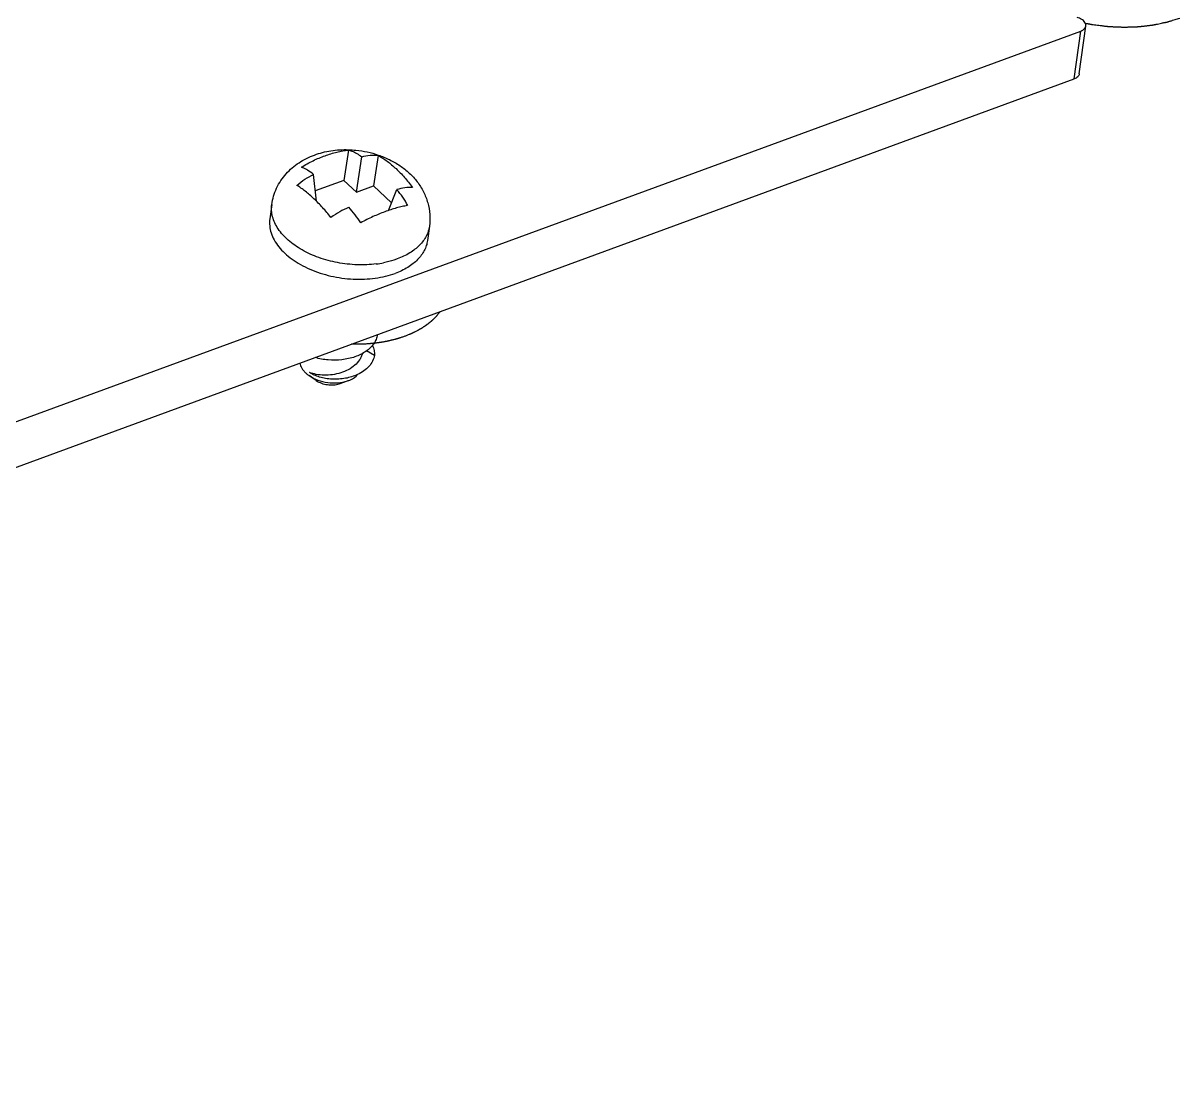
# Model space of a CAD drawing. Extents: x 0 to 297, y 0 to 210.
# Drawn here: x 261.76 to 274.99, y 17.95 to 30.11 of the extents above; entities that cross this region are included whole.
import ezdxf

# ---------------------------------------------------------------- set-up
doc = ezdxf.new("R2010")
doc.units = 0
doc.header["$LTSCALE"] = 16.335
doc.layers.get('0').update_dxf_attribs({"linetype": 'CONTINUOUS'})
doc.layers.add('02___PRT_ALL_AXES', color=7, linetype='CONTINUOUS')

msp = doc.modelspace()

# ---------------------------------------------------------------- linework, layer by layer
at = {"color": 7, "linetype": 'CONTINUOUS'}
for p, q in [((273.843, 29.529), (273.918, 30.077)), ((234.377, 15.537), (273.861, 30.02)), ((273.786, 29.472), (273.861, 30.02)), ((234.302, 14.989), (273.786, 29.472)), ((265.481, 28.659), (265.428, 28.312)), ((265.822, 28.597), (265.768, 28.25)), ((265.572, 28.177), (265.633, 28.581)), ((265.115, 28.074), (265.082, 28.379)), ((265.428, 28.312), (265.102, 28.192)), ((265.572, 28.177), (265.428, 28.312)), ((265.572, 28.177), (265.768, 28.25)), ((265.975, 28.057), (265.768, 28.25)), ((265.939, 27.968), (266.035, 28.206)), ((265.78, 26.311), (265.69, 26.363)), ((265.114, 26.023), (265.032, 26.079)), ((265.376, 25.987), (265.47, 26.019))]:
    msp.add_line(p, q, dxfattribs=at)
at = {"color": 5, "linetype": 'CONTINUOUS'}
for p, q in [((273.912, 30.11), (273.927, 30.107)), ((273.927, 30.107), (273.944, 30.104))]:
    msp.add_line(p, q, dxfattribs=at)
at = {"color": 7, "linetype": 'CONTINUOUS'}
for centre, radius, start, end in [((265.434, 27.661), 0.811, 26.59, 42.185), ((264.615, 27.178), 1.199, 32.797, 43.5333), ((265.648, 28.553), 1.206, 277.2374, 281.2688)]:
    msp.add_arc(centre, radius, start, end, dxfattribs=at)
for points, knots in [([(273.918, 30.093), (273.916, 30.102), (273.905, 30.127), (273.87, 30.158), (273.836, 30.171), (273.817, 30.176)], [0, 0, 0, 0, 0.203187, 0.567856, 1, 1, 1, 1]), ([(273.861, 30.02), (273.875, 30.025), (273.901, 30.039), (273.916, 30.065), (273.918, 30.077)], [0, 0, 0, 0, 0.549307, 1, 1, 1, 1]), ([(273.843, 29.529), (273.841, 29.517), (273.826, 29.49), (273.8, 29.477), (273.786, 29.472)], [0, 0, 0, 0, 0.450693, 1, 1, 1, 1]), ([(264.605, 28.036), (264.609, 28.068), (264.623, 28.133), (264.658, 28.225), (264.707, 28.31), (264.766, 28.388), (264.837, 28.457), (264.941, 28.536), (265.03, 28.58), (265.092, 28.602)], [0, 0, 0, 0, 0.125216, 0.25033, 0.375277, 0.500034, 0.624683, 0.749419, 1, 1, 1, 1]), ([(264.944, 28.462), (264.987, 28.49), (265.054, 28.527), (265.145, 28.568), (265.191, 28.586), (265.214, 28.594)], [0, 0, 0, 0, 0.510663, 0.757665, 1, 1, 1, 1]), ([(265.092, 28.602), (265.153, 28.625), (265.282, 28.657), (265.415, 28.665), (265.481, 28.663)], [0, 0, 0, 0, 0.495285, 1, 1, 1, 1]), ([(265.214, 28.594), (265.236, 28.602), (265.281, 28.617), (265.348, 28.637), (265.415, 28.651), (265.459, 28.657), (265.481, 28.659)], [0, 0, 0, 0, 0.259146, 0.512979, 0.760406, 1, 1, 1, 1]), ([(265.481, 28.663), (265.51, 28.662), (265.626, 28.655), (265.741, 28.63), (265.823, 28.602)], [0, 0, 0, 0, 0.250586, 1, 1, 1, 1]), ([(265.481, 28.659), (265.494, 28.656), (265.528, 28.646), (265.579, 28.621), (265.615, 28.595), (265.633, 28.581)], [0, 0, 0, 0, 0.232276, 0.60262, 1, 1, 1, 1]), ([(265.633, 28.581), (265.665, 28.59), (265.727, 28.602), (265.791, 28.601), (265.822, 28.597)], [0, 0, 0, 0, 0.518146, 1, 1, 1, 1]), ([(265.822, 28.597), (265.84, 28.588), (265.875, 28.567), (265.926, 28.531), (265.977, 28.49), (266.027, 28.446), (266.076, 28.398), (266.14, 28.328), (266.185, 28.271), (266.213, 28.23)], [0, 0, 0, 0, 0.111253, 0.227416, 0.347634, 0.471241, 0.597967, 0.727988, 1, 1, 1, 1]), ([(265.823, 28.602), (265.867, 28.587), (265.953, 28.552), (266.073, 28.483), (266.18, 28.398), (266.271, 28.298), (266.344, 28.184), (266.393, 28.057), (266.417, 27.924), (266.414, 27.833), (266.408, 27.789)], [0, 0, 0, 0, 0.128372, 0.254976, 0.380021, 0.504084, 0.627821, 0.751658, 0.875744, 1, 1, 1, 1]), ([(265.082, 28.379), (265.06, 28.398), (265.026, 28.423), (264.979, 28.449), (264.956, 28.458), (264.944, 28.462)], [0, 0, 0, 0, 0.539588, 0.780534, 1, 1, 1, 1]), ([(264.891, 28.255), (264.92, 28.281), (264.981, 28.327), (265.049, 28.364), (265.082, 28.379)], [0, 0, 0, 0, 0.512151, 1, 1, 1, 1]), ([(265.282, 27.889), (265.252, 27.928), (265.189, 28.001), (265.105, 28.085), (265.038, 28.146), (264.989, 28.187), (264.94, 28.224), (264.907, 28.246), (264.891, 28.255)], [0, 0, 0, 0, 0.277596, 0.536927, 0.660602, 0.779812, 0.893463, 1, 1, 1, 1]), ([(266.213, 28.23), (266.185, 28.232), (266.124, 28.228), (266.066, 28.215), (266.035, 28.206)], [0, 0, 0, 0, 0.469215, 1, 1, 1, 1]), ([(265.8, 27.357), (265.728, 27.347), (265.579, 27.341), (265.357, 27.366), (265.144, 27.423), (264.981, 27.496), (264.867, 27.568), (264.771, 27.643), (264.692, 27.73), (264.638, 27.824), (264.612, 27.895), (264.6, 27.966), (264.602, 28.013), (264.605, 28.036)], [0, 0, 0, 0, 0.142659, 0.289032, 0.433561, 0.570934, 0.635613, 0.697038, 0.809205, 0.860356, 0.908674, 0.954896, 1, 1, 1, 1]), ([(265.484, 28.003), (265.449, 27.988), (265.38, 27.954), (265.315, 27.912), (265.282, 27.889)], [0, 0, 0, 0, 0.487034, 1, 1, 1, 1]), ([(265.898, 27.953), (265.852, 27.936), (265.758, 27.898), (265.668, 27.853), (265.623, 27.827)], [0, 0, 0, 0, 0.487046, 1, 1, 1, 1]), ([(266.159, 28.024), (266.138, 28.021), (266.096, 28.013), (266.031, 27.997), (265.965, 27.977), (265.921, 27.961), (265.898, 27.953)], [0, 0, 0, 0, 0.234508, 0.481017, 0.736815, 1, 1, 1, 1]), ([(266.408, 27.789), (266.405, 27.769), (266.396, 27.729), (266.373, 27.673), (266.339, 27.619), (266.295, 27.568), (266.243, 27.522), (266.16, 27.465), (266.089, 27.432), (266.039, 27.414)], [0, 0, 0, 0, 0.108476, 0.218975, 0.333322, 0.453007, 0.579098, 0.712233, 1, 1, 1, 1]), ([(266.039, 27.414), (266.027, 27.409), (265.976, 27.392), (265.924, 27.378), (265.884, 27.37)], [0, 0, 0, 0, 0.242923, 1, 1, 1, 1]), ([(265.814, 26.548), (265.811, 26.529), (265.8, 26.493), (265.772, 26.442), (265.732, 26.395), (265.663, 26.34), (265.554, 26.287), (265.458, 26.267), (265.407, 26.261)], [0, 0, 0, 0, 0.104837, 0.213077, 0.327037, 0.448129, 0.712071, 1, 1, 1, 1]), ([(265.756, 26.425), (265.764, 26.406), (265.776, 26.369), (265.78, 26.33), (265.78, 26.311)], [0, 0, 0, 0, 0.51038, 1, 1, 1, 1]), ([(264.927, 26.222), (264.929, 26.212), (264.934, 26.192), (264.948, 26.163), (264.967, 26.136), (264.984, 26.118), (264.992, 26.11)], [0, 0, 0, 0, 0.227521, 0.468078, 0.725118, 1, 1, 1, 1]), ([(265.641, 26.332), (265.638, 26.319), (265.629, 26.295), (265.602, 26.247), (265.555, 26.194), (265.48, 26.144), (265.393, 26.108), (265.3, 26.088), (265.205, 26.082), (265.116, 26.091), (265.061, 26.106), (265.036, 26.116)], [0, 0, 0, 0, 0.054815, 0.110858, 0.22821, 0.354145, 0.487348, 0.624063, 0.758999, 0.886214, 1, 1, 1, 1]), ([(265.407, 26.261), (265.355, 26.255), (265.251, 26.253), (265.149, 26.272), (265.1, 26.286)], [0, 0, 0, 0, 0.50744, 1, 1, 1, 1]), ([(265.78, 26.311), (265.776, 26.289), (265.76, 26.244), (265.718, 26.183), (265.659, 26.131), (265.612, 26.104), (265.586, 26.092)], [0, 0, 0, 0, 0.226072, 0.464151, 0.721192, 1, 1, 1, 1]), ([(264.992, 26.11), (264.995, 26.107), (265.008, 26.096), (265.022, 26.086), (265.032, 26.079)], [0, 0, 0, 0, 0.242519, 1, 1, 1, 1]), ([(265.032, 26.079), (265.062, 26.058), (265.131, 26.024), (265.244, 25.997), (265.36, 25.993), (265.435, 26.007), (265.47, 26.019)], [0, 0, 0, 0, 0.240977, 0.500003, 0.759029, 1, 1, 1, 1]), ([(265.586, 26.092), (265.542, 26.071), (265.471, 26.05), (265.372, 26.038), (265.296, 26.037), (265.222, 26.045), (265.152, 26.061), (265.09, 26.084), (265.052, 26.104), (265.036, 26.116)], [0, 0, 0, 0, 0.253792, 0.387011, 0.520977, 0.652611, 0.778553, 0.895381, 1, 1, 1, 1]), ([(265.47, 26.019), (265.482, 26.023), (265.525, 26.04), (265.565, 26.066), (265.586, 26.092)], [0, 0, 0, 0, 0.27515, 1, 1, 1, 1]), ([(265.114, 26.023), (265.132, 26.01), (265.173, 25.99), (265.241, 25.974), (265.31, 25.971), (265.356, 25.98), (265.376, 25.987)], [0, 0, 0, 0, 0.241011, 0.500041, 0.75905, 1, 1, 1, 1])]:
    msp.add_open_spline(points, degree=3, knots=knots, dxfattribs=at)
msp.add_open_spline([(273.918, 30.077), (273.918, 30.083), (273.918, 30.088), (273.918, 30.093)], degree=3, dxfattribs=at)
at = {"color": 5, "linetype": 'CONTINUOUS'}
for points, knots in [([(273.944, 30.104), (273.944, 30.104), (273.945, 30.103), (273.946, 30.103), (273.947, 30.103), (273.948, 30.103), (273.948, 30.103), (273.948, 30.103), (273.949, 30.103), (273.949, 30.103), (273.949, 30.103), (273.95, 30.102), (273.951, 30.102), (273.952, 30.102), (273.953, 30.102), (273.955, 30.102), (273.957, 30.101), (273.962, 30.1), (273.968, 30.099), (273.974, 30.098), (273.978, 30.097), (273.98, 30.097), (273.982, 30.097), (273.984, 30.096), (273.985, 30.096), (273.986, 30.096), (273.986, 30.096), (273.987, 30.096), (273.987, 30.096), (273.987, 30.096), (273.988, 30.096), (273.989, 30.096), (273.991, 30.095), (273.993, 30.095), (273.997, 30.094), (274, 30.094), (274.001, 30.094)], [0, 0, 0, 0, 0.0625, 0.09375, 0.125, 0.140625, 0.15625, 0.164062, 0.167969, 0.171875, 0.179688, 0.1875, 0.203125, 0.21875, 0.25, 0.28125, 0.3125, 0.375, 0.5, 0.625, 0.6875, 0.71875, 0.75, 0.78125, 0.796875, 0.8125, 0.820312, 0.828125, 0.832031, 0.835938, 0.84375, 0.859375, 0.875, 0.90625, 0.9375, 1, 1, 1, 1]), ([(274.001, 30.094), (274.023, 30.091), (274.056, 30.087), (274.094, 30.082), (274.116, 30.079), (274.132, 30.077), (274.146, 30.076), (274.157, 30.074), (274.164, 30.074), (274.169, 30.073), (274.172, 30.072), (274.175, 30.072), (274.176, 30.072), (274.178, 30.072), (274.179, 30.072), (274.183, 30.072), (274.189, 30.071), (274.198, 30.071), (274.206, 30.071), (274.217, 30.07), (274.236, 30.069), (274.263, 30.068), (274.29, 30.067), (274.309, 30.066), (274.32, 30.066), (274.328, 30.065), (274.337, 30.065), (274.343, 30.064), (274.347, 30.064), (274.349, 30.064), (274.35, 30.064), (274.351, 30.064), (274.354, 30.064), (274.357, 30.064), (274.362, 30.065), (274.369, 30.065), (274.38, 30.065), (274.393, 30.066), (274.409, 30.066), (274.425, 30.067), (274.441, 30.067), (274.458, 30.068), (274.474, 30.068), (274.487, 30.069), (274.498, 30.069), (274.504, 30.069), (274.51, 30.07), (274.514, 30.07), (274.517, 30.07), (274.52, 30.07), (274.522, 30.07), (274.524, 30.07), (274.526, 30.071), (274.53, 30.071), (274.534, 30.071), (274.539, 30.072), (274.545, 30.073), (274.556, 30.074), (274.569, 30.076), (274.584, 30.077), (274.6, 30.079), (274.615, 30.081), (274.631, 30.083), (274.647, 30.085), (274.66, 30.086), (274.67, 30.087), (274.676, 30.088), (274.682, 30.089), (274.685, 30.089), (274.687, 30.089), (274.688, 30.09), (274.69, 30.09), (274.691, 30.09), (274.695, 30.091), (274.7, 30.092), (274.708, 30.094), (274.715, 30.095), (274.725, 30.097), (274.742, 30.101), (274.767, 30.106), (274.792, 30.111), (274.809, 30.115), (274.819, 30.117), (274.826, 30.118), (274.834, 30.12), (274.839, 30.121), (274.843, 30.122), (274.845, 30.122), (274.846, 30.122), (274.847, 30.123), (274.849, 30.123), (274.852, 30.124), (274.857, 30.126), (274.862, 30.127), (274.871, 30.13), (274.883, 30.134), (274.897, 30.138), (274.915, 30.144), (274.938, 30.151), (274.966, 30.159), (274.984, 30.165), (274.994, 30.168)], [0, 0, 0, 0, 0.0625, 0.09375, 0.109375, 0.125, 0.140625, 0.148438, 0.15625, 0.160156, 0.164062, 0.166016, 0.166992, 0.167969, 0.169922, 0.171875, 0.179688, 0.1875, 0.195312, 0.203125, 0.21875, 0.25, 0.28125, 0.296875, 0.304688, 0.3125, 0.320312, 0.328125, 0.330078, 0.332031, 0.333008, 0.333984, 0.335938, 0.339844, 0.34375, 0.351562, 0.359375, 0.375, 0.390625, 0.40625, 0.421875, 0.4375, 0.453125, 0.46875, 0.476562, 0.484375, 0.488281, 0.492188, 0.496094, 0.498047, 0.5, 0.501953, 0.503906, 0.507812, 0.511719, 0.515625, 0.523438, 0.53125, 0.546875, 0.5625, 0.578125, 0.59375, 0.609375, 0.625, 0.640625, 0.648438, 0.65625, 0.660156, 0.664062, 0.666016, 0.666992, 0.667969, 0.669922, 0.671875, 0.679688, 0.6875, 0.695312, 0.703125, 0.71875, 0.75, 0.78125, 0.796875, 0.804688, 0.8125, 0.820312, 0.828125, 0.830078, 0.832031, 0.833008, 0.833984, 0.835938, 0.839844, 0.84375, 0.851562, 0.859375, 0.875, 0.890625, 0.90625, 0.9375, 0.96875, 1, 1, 1, 1]), ([(266.531, 26.81), (266.525, 26.803), (266.516, 26.793), (266.506, 26.781), (266.501, 26.774), (266.496, 26.769), (266.493, 26.764), (266.49, 26.761), (266.488, 26.759), (266.487, 26.757), (266.486, 26.756), (266.485, 26.755), (266.484, 26.754), (266.483, 26.753), (266.481, 26.751), (266.477, 26.747), (266.473, 26.743), (266.466, 26.736), (266.457, 26.728), (266.448, 26.719), (266.441, 26.712), (266.437, 26.708), (266.433, 26.705), (266.431, 26.703), (266.43, 26.701), (266.429, 26.7), (266.428, 26.7), (266.426, 26.699), (266.424, 26.697), (266.422, 26.695), (266.418, 26.692), (266.413, 26.688), (266.407, 26.683), (266.401, 26.679), (266.395, 26.674), (266.389, 26.669), (266.383, 26.664), (266.378, 26.661), (266.374, 26.657), (266.371, 26.655), (266.368, 26.653), (266.366, 26.652), (266.365, 26.651), (266.364, 26.65), (266.364, 26.65), (266.362, 26.649), (266.36, 26.648), (266.358, 26.646), (266.354, 26.644), (266.35, 26.641), (266.344, 26.638), (266.337, 26.633), (266.331, 26.629), (266.324, 26.625), (266.317, 26.62), (266.31, 26.616), (266.303, 26.612), (266.298, 26.609), (266.295, 26.607), (266.293, 26.606), (266.292, 26.605), (266.291, 26.604), (266.289, 26.603), (266.286, 26.602), (266.281, 26.599), (266.275, 26.596), (266.265, 26.591), (266.252, 26.584), (266.24, 26.578), (266.23, 26.573), (266.224, 26.57), (266.219, 26.567), (266.216, 26.566), (266.213, 26.565), (266.212, 26.564), (266.211, 26.563), (266.209, 26.563), (266.205, 26.561), (266.199, 26.559), (266.191, 26.555), (266.183, 26.552), (266.172, 26.547), (266.153, 26.54), (266.137, 26.533), (266.126, 26.529)], [0, 0, 0, 0, 0.0625, 0.09375, 0.109375, 0.125, 0.140625, 0.148438, 0.15625, 0.160156, 0.164062, 0.166016, 0.167969, 0.171875, 0.179688, 0.1875, 0.203125, 0.21875, 0.25, 0.28125, 0.296875, 0.3125, 0.320312, 0.328125, 0.332031, 0.333984, 0.335938, 0.339844, 0.34375, 0.351562, 0.359375, 0.375, 0.390625, 0.40625, 0.421875, 0.4375, 0.453125, 0.46875, 0.476562, 0.484375, 0.492188, 0.496094, 0.498047, 0.5, 0.501953, 0.503906, 0.507812, 0.515625, 0.523438, 0.53125, 0.546875, 0.5625, 0.578125, 0.59375, 0.609375, 0.625, 0.640625, 0.65625, 0.660156, 0.664062, 0.666016, 0.667969, 0.671875, 0.679688, 0.6875, 0.703125, 0.71875, 0.75, 0.78125, 0.796875, 0.8125, 0.820312, 0.828125, 0.832031, 0.833984, 0.835938, 0.839844, 0.84375, 0.859375, 0.875, 0.890625, 0.90625, 0.9375, 1, 1, 1, 1]), ([(266.126, 26.529), (266.115, 26.525), (266.099, 26.52), (266.079, 26.513), (266.068, 26.51), (266.06, 26.507), (266.053, 26.505), (266.047, 26.503), (266.044, 26.502), (266.041, 26.501), (266.039, 26.5), (266.038, 26.5), (266.037, 26.499), (266.034, 26.499), (266.03, 26.498), (266.024, 26.496), (266.016, 26.494), (266.004, 26.491), (265.989, 26.487), (265.974, 26.484), (265.962, 26.481), (265.954, 26.479), (265.948, 26.477), (265.944, 26.476), (265.942, 26.476), (265.94, 26.475), (265.939, 26.475), (265.937, 26.475), (265.932, 26.474), (265.925, 26.472), (265.915, 26.471), (265.906, 26.469), (265.893, 26.467), (265.88, 26.464), (265.868, 26.462), (265.86, 26.461), (265.853, 26.459), (265.849, 26.459), (265.845, 26.458), (265.841, 26.457), (265.839, 26.457), (265.837, 26.457), (265.833, 26.456), (265.829, 26.456), (265.824, 26.455), (265.818, 26.454), (265.81, 26.453), (265.796, 26.452), (265.783, 26.45), (265.77, 26.449), (265.76, 26.448), (265.75, 26.446), (265.743, 26.446), (265.738, 26.445), (265.736, 26.445), (265.734, 26.445), (265.733, 26.444), (265.73, 26.444), (265.726, 26.444), (265.719, 26.444), (265.71, 26.443), (265.697, 26.442), (265.68, 26.441), (265.663, 26.44), (265.65, 26.44), (265.641, 26.439), (265.635, 26.439), (265.631, 26.439), (265.627, 26.438), (265.625, 26.438), (265.622, 26.438), (265.617, 26.438), (265.609, 26.438), (265.599, 26.438), (265.589, 26.438), (265.575, 26.438), (265.551, 26.438), (265.531, 26.439), (265.517, 26.439)], [0, 0, 0, 0, 0.0625, 0.09375, 0.109375, 0.125, 0.140625, 0.148438, 0.15625, 0.160156, 0.164062, 0.166016, 0.167969, 0.171875, 0.179688, 0.1875, 0.203125, 0.21875, 0.25, 0.28125, 0.296875, 0.3125, 0.320312, 0.328125, 0.332031, 0.333984, 0.335938, 0.339844, 0.34375, 0.359375, 0.375, 0.390625, 0.40625, 0.4375, 0.453125, 0.46875, 0.476562, 0.484375, 0.492188, 0.496094, 0.5, 0.503906, 0.507812, 0.515625, 0.523438, 0.53125, 0.546875, 0.5625, 0.59375, 0.609375, 0.625, 0.640625, 0.65625, 0.660156, 0.664062, 0.666016, 0.667969, 0.671875, 0.679688, 0.6875, 0.703125, 0.71875, 0.75, 0.78125, 0.796875, 0.8125, 0.820312, 0.828125, 0.832031, 0.835938, 0.839844, 0.84375, 0.859375, 0.875, 0.890625, 0.90625, 0.9375, 1, 1, 1, 1])]:
    msp.add_open_spline(points, degree=3, knots=knots, dxfattribs=at)
at = {"layer": '02___PRT_ALL_AXES', "color": 7, "linetype": 'CONTINUOUS'}
for p, q in [((264.605, 28.036), (264.582, 27.871)), ((266.408, 27.789), (266.386, 27.624))]:
    msp.add_line(p, q, dxfattribs=at)
for points, knots in [([(264.582, 27.871), (264.579, 27.845), (264.578, 27.79), (264.595, 27.708), (264.631, 27.628), (264.684, 27.55), (264.753, 27.476), (264.837, 27.408), (264.933, 27.347), (265.041, 27.294), (265.158, 27.25), (265.322, 27.205), (265.493, 27.182), (265.664, 27.181), (265.788, 27.192), (265.906, 27.214), (265.981, 27.236), (266.017, 27.249)], [0, 0, 0, 0, 0.044761, 0.090977, 0.139865, 0.19226, 0.248588, 0.308905, 0.372964, 0.440278, 0.510182, 0.581882, 0.726983, 0.798689, 0.868601, 0.935929, 1, 1, 1, 1]), ([(266.386, 27.624), (266.383, 27.604), (266.374, 27.565), (266.35, 27.508), (266.316, 27.454), (266.273, 27.404), (266.22, 27.358), (266.137, 27.3), (266.067, 27.267), (266.017, 27.249)], [0, 0, 0, 0, 0.108476, 0.218974, 0.333323, 0.453008, 0.579097, 0.712232, 1, 1, 1, 1])]:
    msp.add_open_spline(points, degree=3, knots=knots, dxfattribs=at)

doc.saveas('drawing.dxf')
